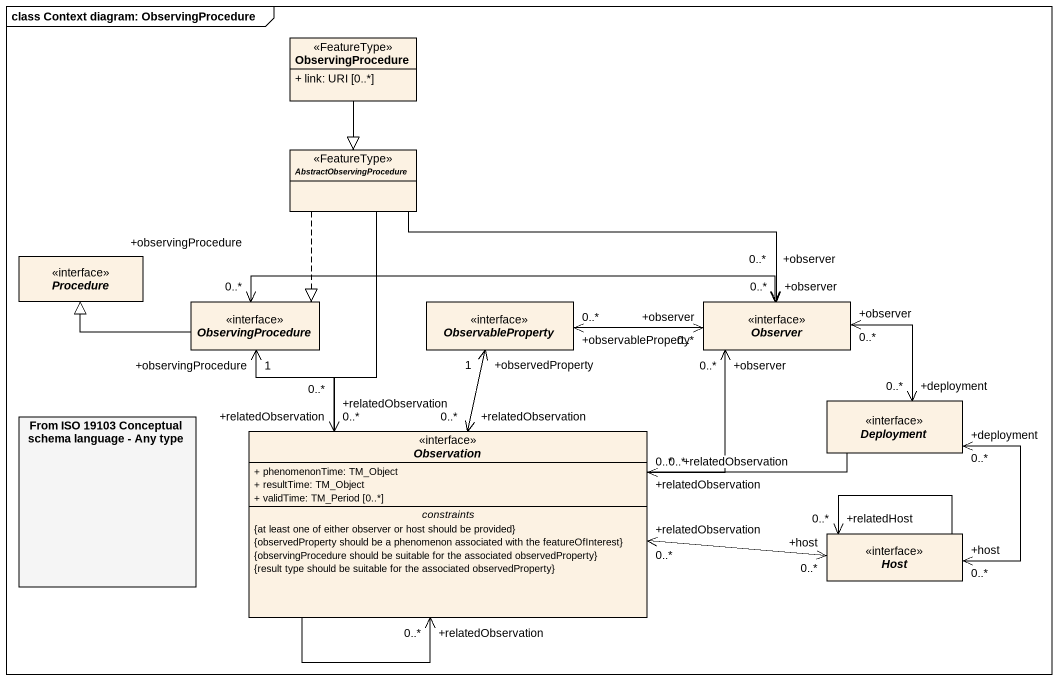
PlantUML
@startuml
mainframe class Context diagram: ObservingProcedure
allowmixing
hide circle
hide empty members
skinparam classAttributeIconSize 0
class ObservingProcedure <<FeatureType>> {
  + link: URI [0..*]
}
abstract class AbstractObservingProcedure <<FeatureType>>
interface Procedure
interface "ObservingProcedure" as ObservingProcedure_2
interface ObservableProperty
interface Observer
rectangle "From ISO 19103 Conceptual schema language - Any type" as From_ISO_19103_Conceptual #F5F5F5
interface Observation {
  + phenomenonTime: TM_Object
  + resultTime: TM_Object
  + validTime: TM_Period [0..*]
  -- constraints --
  {at least one of either observer or host should be provided}
  {observedProperty should be a phenomenon associated with the featureOfInterest}
  {observingProcedure should be suitable for the associated observedProperty}
  {result type should be suitable for the associated observedProperty}
}
interface Deployment
interface Host
ObservingProcedure --|> AbstractObservingProcedure
AbstractObservingProcedure ..|> ObservingProcedure_2
AbstractObservingProcedure -right-> "+observer\n0..*" Observer
AbstractObservingProcedure --> "+relatedObservation\n0..*" Observation
ObservingProcedure_2 -left-|> Procedure
Observer "+observer\n0..*" <-left-> "+observingProcedure\n0..*" ObservingProcedure_2
Observer "+observer\n0..*" <-left-> "+observableProperty\n0..*" ObservableProperty
Observer "+observer\n0..*" <--> "+deployment\n0..*" Deployment
Observation "+relatedObservation\n0..*" <-up-> "+observingProcedure\n1" ObservingProcedure_2
Observation "+relatedObservation\n0..*" <-up-> "+observedProperty\n1" ObservableProperty
Observation "+relatedObservation\n0..*" <-up-> "+observer\n0..*" Observer
Observation --> "+relatedObservation\n0..*" Observation
Deployment -left-> "+relatedObservation\n0..*" Observation
Host "+host\n0..*" <-left-> "+relatedObservation\n0..*" Observation
Host "+host\n0..*" <-up-> "+deployment\n0..*" Deployment
Host --> "+relatedHost\n0..*" Host
@enduml
